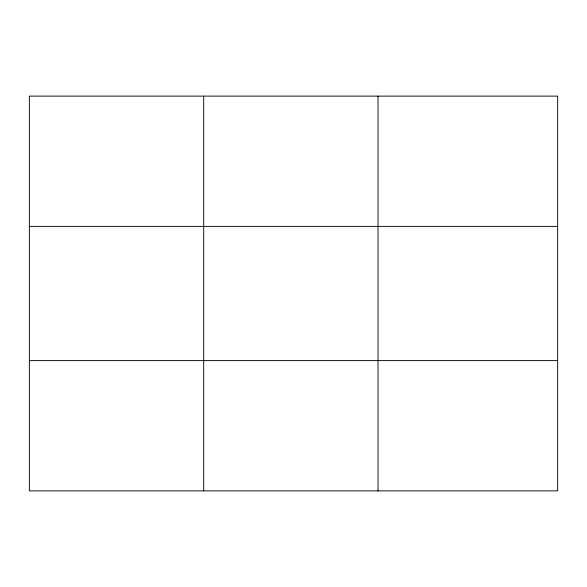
<?xml version="1.0" encoding="UTF-8"?>
<svg xmlns="http://www.w3.org/2000/svg" width="587" height="587" viewBox="0 0 587 587"><rect width="100%" height="100%" fill="white"/><g stroke="black" fill="none" stroke-linecap="round" stroke-linejoin="round"><path stroke-width="0.88" d="M203.689 96.121L203.689 490.879M378.028 96.121L378.028 490.879M557.65 226.391L557.65 96.121L29.35 96.121L29.35 490.879L557.65 490.879L557.65 226.391L29.35 226.391M29.35 360.609L557.65 360.609"/></g></svg>
